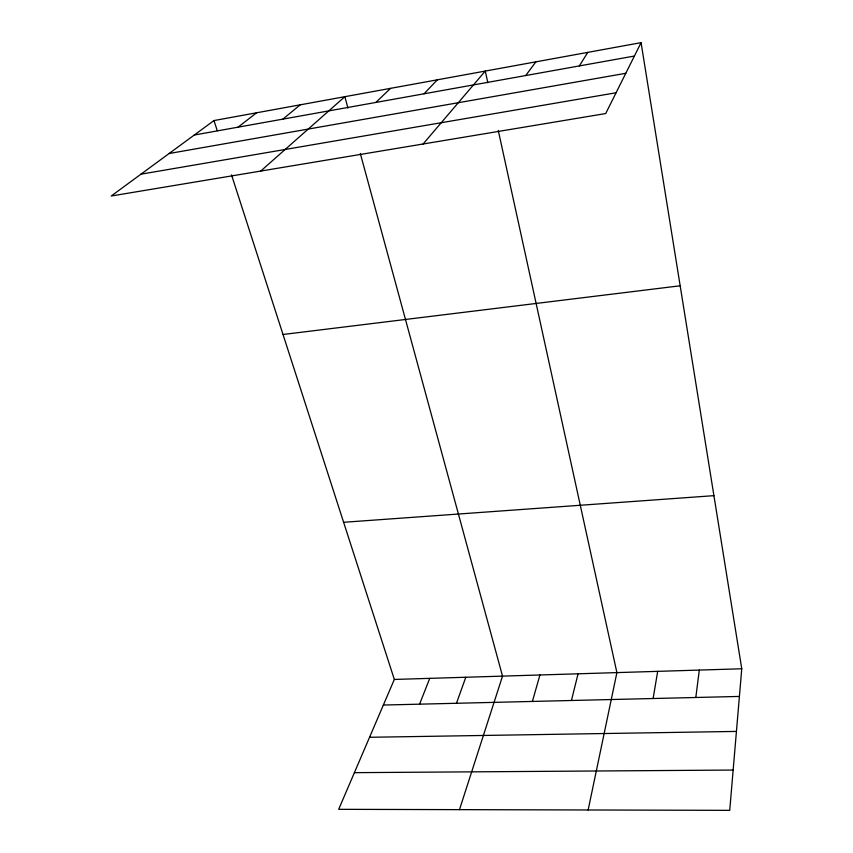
<?xml version="1.0" encoding="UTF-8"?>
<svg xmlns="http://www.w3.org/2000/svg" width="853" height="853" viewBox="0 0 853 853"><rect width="100%" height="100%" fill="white"/><g stroke="black" fill="none" stroke-linecap="round" stroke-linejoin="round"><path stroke-width="1.28" d="M641.072 42.65L605.705 113.545L111.242 195.998L213.986 120.561L641.072 42.65L741.758 668.773L729.731 810.35L338.684 809.326L394.331 679.446L231.515 174.876M695.813 697.487L699.311 670.085M653.11 698.522L657.695 671.354M588.144 809.977L616.9 672.612L498.28 130.488M571.446 700.494L578.057 673.806M532.389 701.443L539.938 674.979M459.49 809.636L502.524 676.12L360.307 153.476M456.472 703.277L465.802 677.25M419.58 704.173L429.741 678.359M579.326 65.926L587.802 52.364M525.704 75.544L535.887 61.832M423.099 143.997L485.272 71.066L487.82 82.698M424.048 93.787L437.344 79.809M375.832 102.445L390.557 88.349M260.719 171.069L344.857 96.688L347.949 108.043M282.887 119.121L300.224 104.823M238.051 127.172L256.604 112.777M194.271 135.03L634.397 56.042M169.086 153.519L625.793 73.294M140.948 174.183L616.079 92.764M283.015 334.493L680.172 285.787M343.62 522.292L713.918 495.657M394.331 679.446L741.758 668.773M383.36 705.047L739.412 696.432M369.552 737.28L736.438 731.416M354.39 772.658L733.154 770.056M213.986 120.561L217.248 130.658"/></g></svg>
